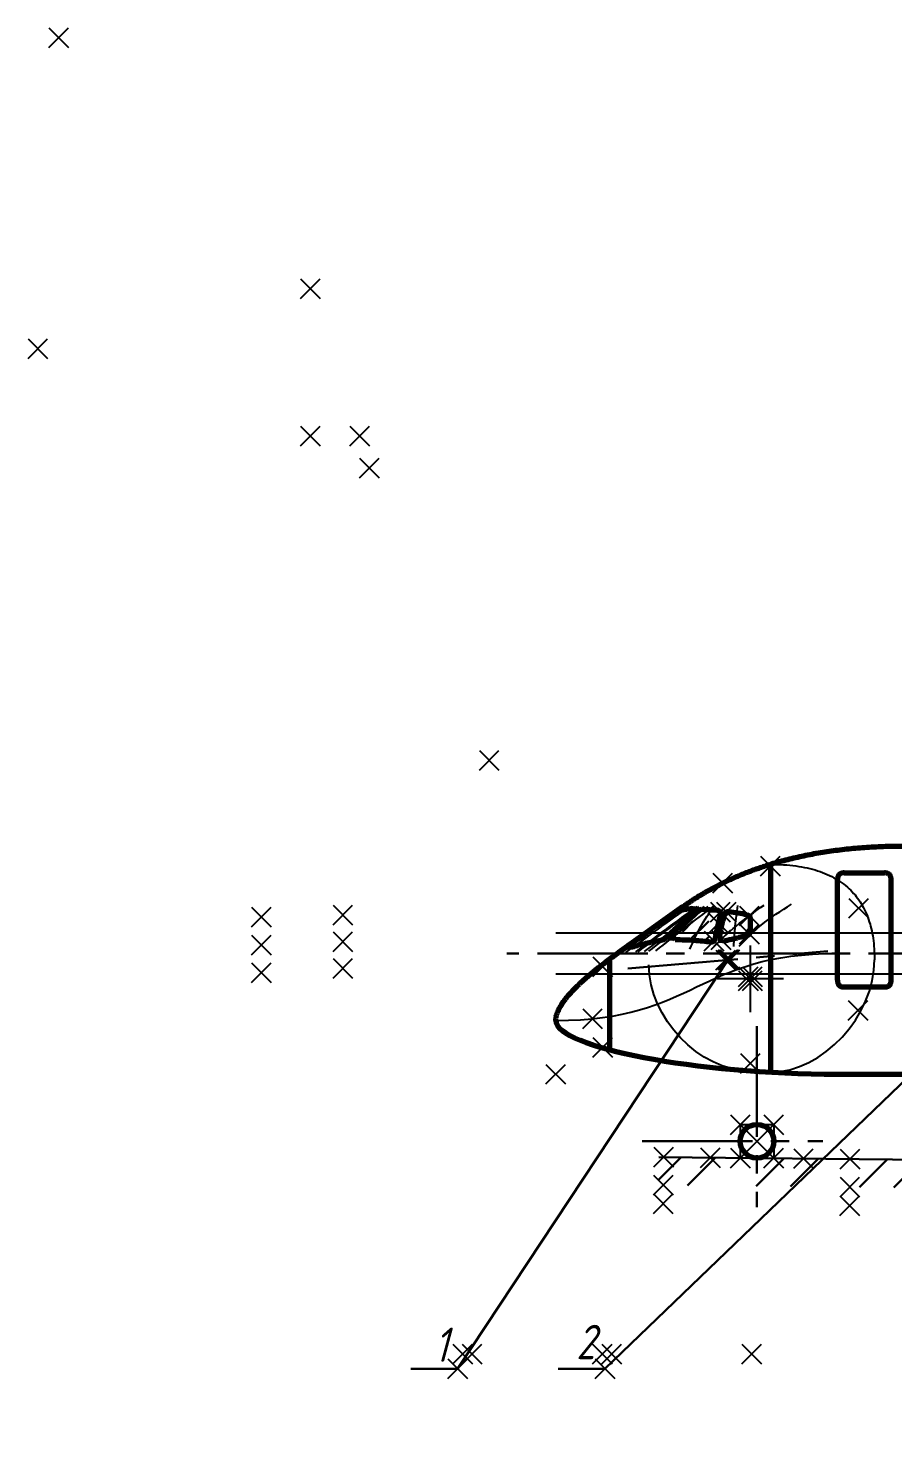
# Model space of a CAD drawing. Header units: inches. Extents: x -54 to 297, y -160 to 107.
# Drawn here: x -53.8 to 34.4, y -36.2 to 106.6 of the extents above; entities that cross this region are included whole.
import ezdxf
from ezdxf import colors
from ezdxf.entities.mleader import LeaderData, LeaderLine
from ezdxf.math import Vec2, Vec3

# ---------------------------------------------------------------- set-up
doc = ezdxf.new("R2010")
doc.units = ezdxf.units.IN
doc.header["$MEASUREMENT"] = 0
doc.header["$PDMODE"] = 3
doc.header["$PDSIZE"] = -1
doc.linetypes.add('CENTER2', pattern=[1.125, 0.75, -0.125, 0.125, -0.125])
for name, color, linetype, plot in [('__Layer1__', 1, 'Continuous', False), ('__Layer2__', 2, 'Continuous', False), ('__Layer3__', 3, 'Continuous', False)]:
    doc.layers.add(name, color=color, linetype=linetype, plot=plot)
doc.layers.add('Layer4', color=4, linetype='Continuous', lineweight=30)
doc.layers.add('Layer5', color=6, linetype='Continuous', lineweight=70)
doc.styles.add('style1', font='gost.shx', dxfattribs={"oblique": 15, "height": 3.5})

# ---------------------------------------------------------------- blocks, each defined once
blk = doc.blocks.new('*U22')
at = {"layer": 'Layer4', "color": 0, "linetype": 'CENTER2', "ltscale": 15, "transparency": 16777216}
blk.add_line((100, 0), (-100, 0), dxfattribs=at)
blk = doc.blocks.new('108_121_120_119_117_116_113_75_45__33__26_1__22__18__Drawing1__201910110942\xa0— копия__201910111819\xa0— копия 11')
at = {"layer": 'Layer4'}
for p, q in [((-1.5, 0), (0.5, 0)), ((0, 0.5), (0, -0.5))]:
    blk.add_line(p, q, dxfattribs=at)
blk = doc.blocks.new('*U23')
at = {"layer": 'Layer4', "color": 0, "linetype": 'CENTER2', "ltscale": 15, "transparency": 16777216}
blk.add_line((-10.18, -0.89), (10.18, 0.89), dxfattribs=at)
blk = doc.blocks.new('*U24')
at = {"layer": 'Layer4', "color": 0, "linetype": 'CENTER2', "ltscale": 15, "transparency": 16777216}
blk.add_line((0, 11.71), (0, -6.71), dxfattribs=at)
blk = doc.blocks.new('*U25')
at = {"layer": 'Layer4', "color": 0, "linetype": 'CENTER2', "ltscale": 15, "transparency": 16777216}
blk.add_line((-11.71, 0), (6.71, 0), dxfattribs=at)

msp = doc.modelspace()

# ---------------------------------------------------------------- hatches: boundary and pattern name
at = {"layer": 'Layer4'}
h = msp.add_hatch(dxfattribs=at)
h.set_pattern_fill('GOST_GLASS', color=256, scale=0.76)
h.set_pattern_definition([(45, (0, 0), (6.4488, -7e-16), [3.8, -5.32]), (45, (1.612, 0), (6.4488, -7e-16), [1.52, -7.6]), (45, (0, 1.612), (6.4488, -7e-16), [1.52, -7.6])])
edge = h.paths.add_edge_path()
edge.add_spline(control_points=[(11.23, 13.88), (11.56, 14.2), (12.5, 15.12), (13.48, 16), (14.12, 16.56)], knot_values=[0.890046, 0.890046, 0.890046, 0.890046, 1.547733, 2.744809, 2.744809, 2.744809, 2.744809], degree=3, periodic=0)
edge.add_spline(control_points=[(14.12, 16.56), (14.18, 16.65), (14.3, 16.85), (14.04, 16.86), (13.9, 16.87)], knot_values=[0, 0, 0, 0, 0.343523, 0.729235, 0.729235, 0.729235, 0.729235], degree=3, periodic=0)
edge.add_spline(control_points=[(13.9, 16.87), (13.65, 16.84), (13.01, 16.75), (12.48, 16.58), (12.15, 16.47)], knot_values=[0.453515, 0.453515, 0.453515, 0.453515, 1.008629, 1.867633, 1.867633, 1.867633, 1.867633], degree=3, periodic=0)
edge.add_spline(control_points=[(12.15, 16.47), (12.13, 16.46), (12.07, 16.43), (11.88, 16.3), (11.75, 16.2)], knot_values=[0, 0, 0, 0, 0.195764, 0.633423, 0.633423, 0.633423, 0.633423], degree=3, periodic=0)
edge.add_spline(control_points=[(11.75, 16.2), (11.08, 15.72), (9.72, 14.75), (8.34, 13.76), (7.64, 13.27)], knot_values=[0.662938, 0.662938, 0.662938, 0.662938, 1.740042, 2.81465, 2.81465, 2.81465, 2.81465], degree=3, periodic=0)
edge.add_line((7.64, 13.27), (7.4, 13.09))
edge.add_spline(control_points=[(7.5, 13.17), (7.42, 13.11), (7.3, 13.02), (7.26, 12.97), (7.24, 12.95)], knot_values=[0.161047, 0.161047, 0.161047, 0.161047, 0.441314, 0.66475, 0.66475, 0.66475, 0.66475], degree=3, periodic=0)
edge.add_spline(control_points=[(7.24, 12.95), (7.28, 12.95), (7.44, 12.96), (7.75, 12.98), (7.97, 12.99)], knot_values=[0.094123, 0.094123, 0.094123, 0.094123, 0.378273, 1.031145, 1.031145, 1.031145, 1.031145], degree=3, periodic=0)
edge.add_spline(control_points=[(7.97, 12.99), (8.41, 13.11), (9.3, 13.35), (10.36, 13.56), (10.9, 13.67)], knot_values=[0.098434, 0.098434, 0.098434, 0.098434, 1.111224, 2.146381, 2.146381, 2.146381, 2.146381], degree=3, periodic=0)
edge.add_spline(control_points=[(10.9, 13.67), (10.95, 13.69), (11.07, 13.74), (11.18, 13.83), (11.23, 13.88)], knot_values=[0, 0, 0, 0, 0.298428, 0.615159, 0.615159, 0.615159, 0.615159], degree=3, periodic=0)
edge = h.paths.add_edge_path()
edge.add_spline(control_points=[(16.26, 13.81), (16.33, 14.22), (16.48, 15.01), (16.69, 15.8), (16.8, 16.19)], knot_values=[0.544972, 0.544972, 0.544972, 0.544972, 1.257167, 1.958203, 1.958203, 1.958203, 1.958203], degree=3, periodic=0)
edge.add_spline(control_points=[(16.8, 16.19), (16.81, 16.32), (16.81, 16.58), (16.57, 16.67), (16.45, 16.71)], knot_values=[0, 0, 0, 0, 1, 2, 2, 2, 2], degree=3, periodic=0)
edge.add_spline(control_points=[(16.45, 16.71), (15.91, 16.76), (15.39, 16.78), (14.88, 16.8)], knot_values=[0.096982, 0.096982, 0.096982, 0.096982, 1.002992, 1.002992, 1.002992, 1.002992], degree=3, periodic=0)
edge.add_spline(control_points=[(14.88, 16.8), (14.82, 16.79), (14.68, 16.77), (14.56, 16.66), (14.5, 16.61)], knot_values=[0, 0, 0, 0, 0.307674, 0.64551, 0.64551, 0.64551, 0.64551], degree=3, periodic=0)
edge.add_spline(control_points=[(14.5, 16.61), (13.86, 16.03), (13.12, 15.36), (12.41, 14.66), (12.31, 14.56)], knot_values=[1.326017, 1.326017, 1.326017, 1.326017, 2.538159, 2.745411, 2.745411, 2.745411, 2.745411], degree=3, periodic=0)
edge.add_spline(control_points=[(12.31, 14.56), (12.15, 14.35), (11.88, 14), (12.08, 13.8), (12.16, 13.71)], knot_values=[0, 0, 0, 0, 0.552374, 0.945741, 0.945741, 0.945741, 0.945741], degree=3, periodic=0)
edge.add_spline(control_points=[(12.16, 13.71), (12.82, 13.7), (14.11, 13.67), (15.25, 13.54), (15.81, 13.48)], knot_values=[0.356319, 0.356319, 0.356319, 0.356319, 1.379758, 2.395766, 2.395766, 2.395766, 2.395766], degree=3, periodic=0)
edge.add_spline(control_points=[(15.81, 13.48), (15.92, 13.49), (16.14, 13.51), (16.22, 13.71), (16.26, 13.81)], knot_values=[0, 0, 0, 0, 1, 2, 2, 2, 2], degree=3, periodic=0)
edge = h.paths.add_edge_path()
edge.add_spline(control_points=[(19.82, 15.87), (19.8, 15.97), (19.76, 16.16), (19.57, 16.23), (19.48, 16.27)], knot_values=[0, 0, 0, 0, 1, 2, 2, 2, 2], degree=3, periodic=0)
edge.add_spline(control_points=[(19.48, 16.27), (18.86, 16.38), (18.25, 16.49), (17.66, 16.57)], knot_values=[1.65389, 1.65389, 1.65389, 1.65389, 2.569735, 2.569735, 2.569735, 2.569735], degree=3, periodic=0)
edge.add_spline(control_points=[(17.66, 16.57), (17.55, 16.56), (17.35, 16.55), (17.25, 16.37), (17.2, 16.27)], knot_values=[0, 0, 0, 0, 1, 2, 2, 2, 2], degree=3, periodic=0)
edge.add_spline(control_points=[(17.2, 16.27), (17.09, 15.86), (16.9, 15.13), (16.76, 14.39), (16.71, 14.06)], knot_values=[0.678222, 0.678222, 0.678222, 0.678222, 1.42059, 1.996456, 1.996456, 1.996456, 1.996456], degree=3, periodic=0)
edge.add_spline(control_points=[(16.71, 14.06), (16.73, 13.92), (16.77, 13.63), (17.06, 13.6), (17.2, 13.59)], knot_values=[0, 0, 0, 0, 1, 2, 2, 2, 2], degree=3, periodic=0)
edge.add_spline(control_points=[(17.2, 13.59), (17.53, 13.67), (18.29, 13.85), (19.06, 14.03), (19.5, 14.13)], knot_values=[0.412833, 0.412833, 0.412833, 0.412833, 1.08937, 1.982379, 1.982379, 1.982379, 1.982379], degree=3, periodic=0)
edge.add_spline(control_points=[(19.5, 14.13), (19.59, 14.17), (19.77, 14.25), (19.8, 14.44), (19.82, 14.53)], knot_values=[0, 0, 0, 0, 1, 2, 2, 2, 2], degree=3, periodic=0)
edge.add_line((19.82, 14.53), (19.82, 15.87))
h = msp.add_hatch(dxfattribs=at)
h.set_pattern_fill('ANSI32', color=256, scale=20)
h.paths.add_polyline_path([(40.5, -8.74), (10.49, -8.45), (10.46, -11.3), (40.48, -11.59)])

# ---------------------------------------------------------------- linework, layer by layer
at = {"layer": '__Layer1__'}
msp.add_line((19.82, 16.21), (19.82, 14.2), dxfattribs=at)
for points, knots in [([(7.19, 12.95), (8.04, 13.55), (9.7, 14.74), (11.32, 15.89), (12.11, 16.46)], [0.431942, 0.431942, 0.431942, 0.431942, 1.737546, 3.008217, 3.008217, 3.008217, 3.008217]), ([(11.05, 13.7), (11.44, 14.08), (12.57, 15.19), (13.76, 16.25), (14.54, 16.94)], [0.768162, 0.768162, 0.768162, 0.768162, 1.547733, 3.008998, 3.008998, 3.008998, 3.008998]), ([(11.47, 13.72), (11.85, 14.1), (12.9, 15.16), (14.01, 16.17), (14.72, 16.81)], [0.76191, 0.76191, 0.76191, 0.76191, 1.533269, 2.887011, 2.887011, 2.887011, 2.887011]), ([(16.2, 13.43), (16.29, 13.96), (16.48, 15.05), (16.78, 16.12), (16.94, 16.66)], [0.317773, 0.317773, 0.317773, 0.317773, 1.257167, 2.241722, 2.241722, 2.241722, 2.241722]), ([(16.61, 13.45), (16.69, 13.98), (16.87, 15.04), (17.15, 16.09), (17.3, 16.62)], [0.318693, 0.318693, 0.318693, 0.318693, 1.254088, 2.203796, 2.203796, 2.203796, 2.203796])]:
    msp.add_open_spline(points, degree=3, knots=knots, dxfattribs=at)
for points in [[(14.54, 16.94), (13.16, 16.75), (12.11, 16.46)], [(7.19, 12.95), (7.39, 12.96), (7.97, 12.99)], [(11.05, 13.7), (9.33, 13.34), (7.97, 12.99)], [(11.47, 13.72), (14.07, 13.64), (16.2, 13.43)], [(16.61, 13.45), (18.19, 13.82), (19.82, 14.2)], [(19.53, 9.73), (19.61, 9.93), (19.82, 10.02)], [(19.82, 9.44), (20.03, 9.52), (20.11, 9.73)]]:
    msp.add_spline(points, degree=3, dxfattribs=at)
for points in [[(14.72, 16.81), (15.44, 16.78), (16.16, 16.75), (16.94, 16.66)], [(17.3, 16.62), (18.1, 16.52), (18.96, 16.36), (19.82, 16.21)]]:
    msp.add_open_spline(points, degree=3, dxfattribs=at)
for p in [(-50.67, 105.56), (-52.78, 73.89), (-25, 65), (-20, 65), (16.99, 19.46), (-21.7, 16.21), (16.75, 16.53), (-30, 16.01), (-21.7, 13.5), (16.11, 13.55), (-30, 13.17), (-21.7, 10.79), (17.53, 11.64), (-30, 10.33), (19.61, 9.93), (19.61, 9.52), (20.03, 9.93), (20.03, 9.52), (3.74, 5.64), (19.82, 1.12), (0, 0), (18.79, -5.13), (22.21, -5.13), (20.5, -6.83), (10.99, -8.45), (18.79, -8.54), (22.21, -8.54), (29.99, -8.63), (10.96, -11.3), (29.96, -11.48), (10.94, -13.2), (29.94, -13.38), (-8.55, -28.5), (5.7, -28.5), (19.95, -28.5), (-10, -30), (5, -30)]:
    msp.add_point(p, dxfattribs=at)
at = {"layer": '__Layer2__'}
for p, q in [((19.82, 13.12), (19.82, 6.33)), ((16.43, 9.73), (23.21, 9.73))]:
    msp.add_line(p, q, dxfattribs=at)
for points, degree in [([(21.87, 21.38), (32.48, 21.38), (32.48, 11.65)], 2), ([(19.82, 0.33), (14.65, 0.33), (9.48, 5.73), (9.48, 11.13)], 3)]:
    msp.add_open_spline(points, degree=degree, dxfattribs=at)
for points in [[(15.99, 12.88), (18.39, 15.09), (21.22, 17.23)], [(18.13, 13), (18.29, 15.09), (18.54, 17.17)], [(18.69, 13.03), (20.92, 15.19), (24.02, 17.3)], [(6.36, 12.35), (9.72, 14.75), (12.92, 17.03)], [(6.38, 12.35), (9.74, 14.75), (12.93, 17.03)], [(6.4, 12.35), (9.75, 14.75), (12.95, 17.03)], [(6.56, 12.36), (9.89, 14.75), (13.08, 17.04)], [(7.15, 12.39), (10.42, 14.78), (13.57, 17.05)], [(8.14, 12.45), (11.3, 14.81), (14.39, 17.07)], [(8.38, 12.46), (11.52, 14.82), (14.59, 17.07)], [(9.05, 12.5), (12.12, 14.84), (15.15, 17.09)], [(9.49, 12.52), (12.51, 14.86), (15.51, 17.09)], [(10.2, 12.56), (13.14, 14.88), (16.11, 17.11)], [(13.67, 12.75), (14.72, 14.95), (16.08, 17.11)], [(20.11, 9.73), (20.03, 9.93), (19.82, 10.02)], [(19.53, 9.73), (19.61, 9.52), (19.82, 9.44)]]:
    msp.add_spline(points, degree=3, dxfattribs=at)
for p in [(-19, 61.75), (-6.79, 31.98), (17.37, 16.51), (19.73, 14.27), (17.31, 11.62), (17.51, 11.65), (17.56, 11.66), (17.63, 11.67), (17.7, 11.67), (17.75, 11.66), (19.82, 9.73), (15.74, -8.5), (25.24, -8.59)]:
    msp.add_point(p, dxfattribs=at)
at = {"layer": '__Layer3__'}
for p, q in [((0, 14.41), (190, 14.41)), ((17.31, 11.64), (17.75, 11.68)), ((17.31, 11.6), (17.75, 11.64)), ((190, 10.19), (0, 10.19)), ((18.79, -5.13), (22.21, -5.13)), ((18.79, -5.13), (18.79, -8.54)), ((22.21, -5.13), (22.21, -8.54))]:
    msp.add_line(p, q, dxfattribs=at)
for points in [[(0, 5.47), (14.35, 5.47), (14.35, 12.3), (28.7, 12.3)], [(21.87, 0.2), (27.18, 0.2), (32.48, 5.93), (32.48, 11.65)]]:
    msp.add_open_spline(points, degree=3, dxfattribs=at)
for p in [(-25, 80), (21.87, 21.19), (30.87, 16.91), (16.6, 15.35), (19.72, 16.13), (16.83, 13.69), (4.78, 10.94), (30.8, 6.49), (4.78, 2.73), (-9.5, -28.5), (4.75, -28.5)]:
    msp.add_point(p, dxfattribs=at)
at = {"layer": 'Layer4'}
msp.add_line((10.49, -8.45), (101.55, -9.32), dxfattribs=at)
at = {"layer": 'Layer5'}
for p, q in [((21.87, 21.38), (21.87, 0.2)), ((29.39, 20.5), (33.49, 20.5)), ((28.7, 9.57), (28.7, 19.82)), ((34.17, 9.57), (34.17, 19.82)), ((12.91, 17.03), (6.35, 12.35)), ((19.82, 15.87), (19.82, 14.53)), ((5.47, 11.7), (5.47, 2.49)), ((17.31, 11.64), (17.63, 11.67)), ((17.31, 11.64), (17.31, 11.6)), ((17.31, 11.6), (17.63, 11.63)), ((29.39, 8.88), (33.49, 8.88)), ((28.7, 0), (56.49, 0))]:
    msp.add_line(p, q, dxfattribs=at)
msp.add_circle((20.5, -6.83), 1.71, dxfattribs=at)
for points, degree in [([(12.91, 17.03), (21.6, 23.24), (35.54, 23.24)], 2), ([(29.39, 20.5), (28.7, 20.5), (28.7, 19.82)], 2), ([(34.17, 19.82), (34.17, 20.5), (33.49, 20.5)], 2), ([(14.88, 16.8), (15.39, 16.78), (15.91, 16.76), (16.45, 16.71)], 3), ([(17.66, 16.57), (18.25, 16.49), (18.86, 16.38), (19.48, 16.27)], 3), ([(0, 5.47), (0, 7.81), (6.35, 12.35)], 2), ([(17.63, 11.67), (17.67, 11.67), (17.71, 11.66), (17.75, 11.66)], 3), ([(17.63, 11.63), (17.67, 11.63), (17.71, 11.64), (17.75, 11.66)], 3), ([(28.7, 9.57), (28.7, 8.88), (29.39, 8.88)], 2), ([(33.49, 8.88), (34.17, 8.88), (34.17, 9.57)], 2), ([(0, 5.47), (0, 2.73), (14.35, 0), (28.7, 0)], 3)]:
    msp.add_open_spline(points, degree=degree, dxfattribs=at)
for points, knots in [([(7.64, 13.27), (8.34, 13.76), (9.72, 14.75), (11.08, 15.72), (11.75, 16.2)], [0.662938, 0.662938, 0.662938, 0.662938, 1.737546, 2.81465, 2.81465, 2.81465, 2.81465]), ([(11.23, 13.88), (11.56, 14.2), (12.5, 15.12), (13.48, 16), (14.12, 16.56)], [0.890046, 0.890046, 0.890046, 0.890046, 1.547733, 2.744809, 2.744809, 2.744809, 2.744809]), ([(13.9, 16.87), (13.65, 16.84), (13.01, 16.75), (12.48, 16.58), (12.15, 16.47)], [0.453515, 0.453515, 0.453515, 0.453515, 1.008629, 1.867633, 1.867633, 1.867633, 1.867633]), ([(12.31, 14.56), (12.41, 14.66), (13.12, 15.36), (13.86, 16.03), (14.5, 16.61)], [1.326017, 1.326017, 1.326017, 1.326017, 1.533269, 2.745411, 2.745411, 2.745411, 2.745411]), ([(16.26, 13.81), (16.33, 14.22), (16.48, 15.01), (16.69, 15.8), (16.8, 16.19)], [0.544972, 0.544972, 0.544972, 0.544972, 1.257167, 1.958203, 1.958203, 1.958203, 1.958203]), ([(16.71, 14.06), (16.76, 14.39), (16.9, 15.13), (17.09, 15.86), (17.2, 16.27)], [0.678222, 0.678222, 0.678222, 0.678222, 1.254088, 1.996456, 1.996456, 1.996456, 1.996456]), ([(7.24, 12.95), (7.28, 12.95), (7.44, 12.96), (7.75, 12.98), (7.97, 12.99)], [0.0941233, 0.0941233, 0.0941233, 0.0941233, 0.3782729, 1.0311445, 1.0311445, 1.0311445, 1.0311445]), ([(10.9, 13.67), (10.36, 13.56), (9.3, 13.35), (8.41, 13.11), (7.97, 12.99)], [0.098434, 0.098434, 0.098434, 0.098434, 1.133591, 2.146381, 2.146381, 2.146381, 2.146381]), ([(12.16, 13.71), (12.82, 13.7), (14.11, 13.67), (15.25, 13.54), (15.81, 13.48)], [0.356319, 0.356319, 0.356319, 0.356319, 1.379758, 2.395766, 2.395766, 2.395766, 2.395766]), ([(17.2, 13.59), (17.53, 13.67), (18.29, 13.85), (19.06, 14.03), (19.5, 14.13)], [0.412833, 0.412833, 0.412833, 0.412833, 1.08937, 1.982379, 1.982379, 1.982379, 1.982379])]:
    msp.add_open_spline(points, degree=3, knots=knots, dxfattribs=at)
for points in [[(11.75, 16.2), (12.08, 16.43), (12.15, 16.47)], [(13.9, 16.87), (14.21, 16.79), (14.12, 16.56)], [(14.5, 16.61), (14.69, 16.75), (14.88, 16.8)], [(16.8, 16.19), (16.75, 16.53), (16.45, 16.71)], [(17.2, 16.27), (17.37, 16.51), (17.66, 16.57)], [(19.48, 16.27), (19.72, 16.13), (19.82, 15.87)], [(12.16, 13.71), (12, 13.99), (12.31, 14.56)], [(19.5, 14.13), (19.73, 14.27), (19.82, 14.53)], [(7.64, 13.27), (7.31, 13.03), (7.24, 12.95)], [(10.9, 13.67), (11.06, 13.75), (11.23, 13.88)], [(15.81, 13.48), (16.11, 13.55), (16.26, 13.81)], [(16.71, 14.06), (16.83, 13.69), (17.2, 13.59)]]:
    msp.add_spline(points, degree=3, dxfattribs=at)

# ---------------------------------------------------------------- block references
at = {"layer": 'Layer4', "linetype": 'CENTER2', "ltscale": 15}
for name, p in [('*U22', (95, 12.3)), ('*U23', (17.53, 11.64)), ('*U24', (20.5, -6.83)), ('*U25', (20.5, -6.83))]:
    msp.add_blockref(name, p, dxfattribs=at)

# ---------------------------------------------------------------- leaders
at = {"layer": 'Layer4'}
ml = msp.add_multileader_mtext('Standard', dxfattribs=at)
ml.set_content(' 1', color=256, style='style1')
ml.set_leader_properties(color=256, linetype='ByLayer', lineweight=-1)
ml.set_arrow_properties(name='108_121_120_119_117_116_113_75_45__33__26_1__22__18__Drawing1__201910110942\xa0— копия__201910111819\xa0— копия 11')
ml.build(insert=Vec2(0, 0))
ml.multileader.update_dxf_attribs({"has_dogleg": 0, "text_left_attachment_type": 5, "text_right_attachment_type": 5, "dogleg_length": 0, "arrow_head_size": 1})
ctx = ml.context
ctx.base_point, ctx.char_height, ctx.arrow_head_size, ctx.landing_gap_size, ctx.plane_origin = Vec3(-15.74, -30), 3.5, 1, 1, Vec3(17.53, 11.64)
ctx.left_attachment, ctx.right_attachment, ctx.text_align_type = 5, 5, 2
notes = []
notes.append((ctx, [(0, (1, 1, 0), (-10, -30), (-1, 0), 0, [(0, [(17.53, 11.64)], 0, [])])]))
ctx.mtext.insert, ctx.mtext.alignment, ctx.mtext.flow_direction = Vec3(-11, -25.8), 3, 5
ml = msp.add_multileader_mtext('Standard', dxfattribs=at)
ml.set_content(' 2', color=256, style='style1')
ml.set_leader_properties(color=256, linetype='ByLayer', lineweight=-1)
ml.set_arrow_properties(name='108_121_120_119_117_116_113_75_45__33__26_1__22__18__Drawing1__201910110942\xa0— копия__201910111819\xa0— копия 11')
ml.build(insert=Vec2(0, 0))
ml.multileader.update_dxf_attribs({"has_dogleg": 0, "text_left_attachment_type": 5, "text_right_attachment_type": 5, "dogleg_length": 0, "arrow_head_size": 1})
ctx = ml.context
ctx.base_point, ctx.char_height, ctx.arrow_head_size, ctx.landing_gap_size, ctx.plane_origin = Vec3(-1.57, -30), 3.5, 1, 1, Vec3(42.6, 6.15)
ctx.left_attachment, ctx.right_attachment, ctx.text_align_type = 5, 5, 2
notes.append((ctx, [(0, (1, 1, 0), (5, -30), (-1, 0), 0, [(0, [(42.6, 6.15)], 0, [])])]))
ctx.mtext.insert, ctx.mtext.alignment, ctx.mtext.flow_direction = Vec3(4, -25.53), 3, 5
for ctx, leaders in notes:
    for number, flags, end, landing, length, lines in leaders:
        leader = LeaderData()
        leader.index, (leader.has_last_leader_line, leader.has_dogleg_vector, leader.attachment_direction) = number, flags
        leader.last_leader_point, leader.dogleg_vector, leader.dogleg_length = Vec3(end), Vec3(landing), length
        for number, points, colour, breaks in lines:
            line = LeaderLine()
            line.index, line.vertices, line.color, line.breaks = number, Vec3.list(points), colors.encode_raw_color(colour), breaks
            leader.lines.append(line)
        ctx.leaders.append(leader)

doc.saveas('drawing.dxf')
